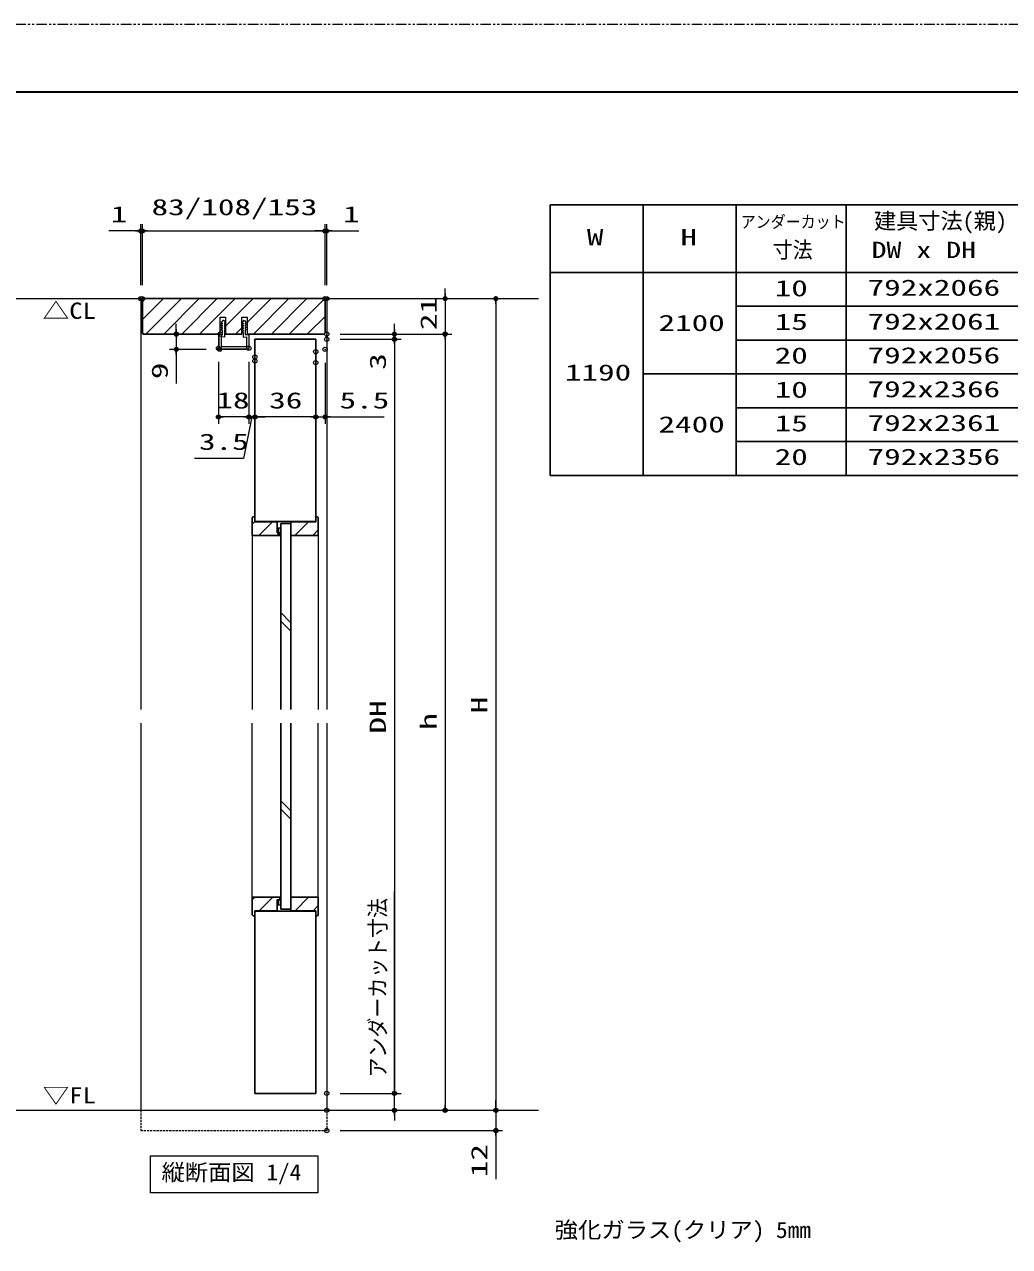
# Model space of a CAD drawing. Units: millimetres, scale not verified. Extents: x -1341 to 1306, y -607 to 607.
# Drawn here: x -801 to -219, y -129 to 594 of the extents above; entities that cross this region are included whole.
import ezdxf
from ezdxf.enums import TextEntityAlignment as Align

# ---------------------------------------------------------------- set-up
doc = ezdxf.new("R2010")
doc.units = ezdxf.units.MM
doc.header["$LTSCALE"] = 5
doc.header["$PDMODE"] = 32
doc.header["$PDSIZE"] = 2.5
doc.linetypes.add('USER1', pattern=[2.5, 1.25, -0.25, 0.25, -0.25, 0.25, -0.25])
doc.linetypes.add('USER2', pattern=[0.375, 0.25, -0.125])
for name, color, linetype, lineweight in [('0-1_線(黄)', 2, 'Continuous', 15), ('0-3_陰線', 4, 'USER1', 9), ('0-B_点線(水)', 6, 'USER2', 9), ('0-D_線(白)', 7, 'Continuous', 30), ('1-0_線(水)', 4, 'Continuous', 9), ('1-1_寸法線', 3, 'Continuous', 13), ('1-2_ハッチング', 6, 'Continuous', 9), ('1-4_DEFPOINTS', 7, 'Continuous', 5), ('1-5_0', 3, 'Continuous', 25), ('1-6_点線(黄)', 2, 'USER2', 15), ('1-7_図面枠', 7, 'Continuous', 35)]:
    doc.layers.add(name, color=color, linetype=linetype, lineweight=lineweight)
doc.styles.add('ＭＳ ゴシック', font='')
doc.styles.get('ＭＳ ゴシック').set_extended_font_data('MS Gothic')

# ---------------------------------------------------------------- blocks, each defined once
blk = doc.blocks.new('_DOT')
at = {"layer": '1-5_0'}
blk.add_line((-2.5, 0), (-5, 0), dxfattribs=at)
for points in [[(0, 0), (-2.5, 0), (-2.48, 0.313)], [(0, 0), (-2.48, -0.313), (-2.5, 0)], [(0, 0), (-2.48, 0.313), (-2.421, 0.622)], [(0, 0), (-2.421, -0.622), (-2.48, -0.313)], [(0, 0), (-2.421, 0.622), (-2.324, 0.92)], [(0, 0), (-2.324, -0.92), (-2.421, -0.622)], [(0, 0), (-2.324, 0.92), (-2.191, 1.204)], [(0, 0), (-2.191, -1.204), (-2.324, -0.92)], [(0, 0), (-2.191, 1.204), (-2.023, 1.469)], [(0, 0), (-2.023, -1.469), (-2.191, -1.204)], [(0, 0), (-2.023, 1.469), (-1.822, 1.711)], [(0, 0), (-1.822, -1.711), (-2.023, -1.469)], [(0, 0), (-1.822, 1.711), (-1.594, 1.926)], [(0, 0), (-1.594, -1.926), (-1.822, -1.711)], [(0, 0), (-1.594, 1.926), (-1.34, 2.111)], [(0, 0), (-1.34, -2.111), (-1.594, -1.926)], [(0, 0), (-1.34, 2.111), (-1.064, 2.262)], [(0, 0), (-1.064, -2.262), (-1.34, -2.111)], [(0, 0), (-1.064, 2.262), (-0.773, 2.378)], [(0, 0), (-0.773, -2.378), (-1.064, -2.262)], [(0, 0), (-0.773, 2.378), (-0.468, 2.456)], [(0, 0), (-0.468, -2.456), (-0.773, -2.378)], [(0, 0), (-0.468, 2.456), (-0.157, 2.495)], [(0, 0), (-0.157, -2.495), (-0.468, -2.456)], [(0, 0), (-0.157, 2.495), (0.157, 2.495)], [(0, 0), (0.157, -2.495), (-0.157, -2.495)], [(0, 0), (0.157, 2.495), (0.468, 2.456)], [(0, 0), (0.468, 2.456), (0.773, 2.378)], [(0, 0), (0.773, 2.378), (1.064, 2.262)], [(0, 0), (1.064, 2.262), (1.34, 2.111)], [(0, 0), (1.34, 2.111), (1.594, 1.926)], [(0, 0), (1.594, 1.926), (1.822, 1.711)], [(0, 0), (1.822, 1.711), (2.023, 1.469)], [(0, 0), (2.023, 1.469), (2.191, 1.204)], [(0, 0), (2.191, 1.204), (2.324, 0.92)], [(0, 0), (2.324, 0.92), (2.421, 0.622)], [(0, 0), (2.421, 0.622), (2.48, 0.313)], [(0, 0), (2.48, 0.313), (2.5, 0)], [(0, 0), (0.468, -2.456), (0.157, -2.495)], [(0, 0), (0.773, -2.378), (0.468, -2.456)], [(0, 0), (1.064, -2.262), (0.773, -2.378)], [(0, 0), (1.34, -2.111), (1.064, -2.262)], [(0, 0), (1.594, -1.926), (1.34, -2.111)], [(0, 0), (1.822, -1.711), (1.594, -1.926)], [(0, 0), (2.023, -1.469), (1.822, -1.711)], [(0, 0), (2.191, -1.204), (2.023, -1.469)], [(0, 0), (2.324, -0.92), (2.191, -1.204)], [(0, 0), (2.421, -0.622), (2.324, -0.92)], [(0, 0), (2.48, -0.313), (2.421, -0.622)], [(0, 0), (2.5, 0), (2.48, -0.313)]]:
    blk.add_solid(points, dxfattribs=at)

msp = doc.modelspace()

# ---------------------------------------------------------------- linework, layer by layer
at = {"layer": '0-1_線(黄)'}
for p, q in [((-1239.464, 431.848), (-497.423, 431.848)), ((-1239.464, -48.152), (-497.423, -48.152))]:
    msp.add_line(p, q, dxfattribs=at)
msp.add_lwpolyline([(-726.797, -75.151), (-627.719, -75.151), (-627.719, -96.986), (-726.797, -96.986)], close=True, dxfattribs=at)
at = {"layer": '0-3_陰線'}
msp.add_line((387.036, 594), (-1292.964, 594), dxfattribs=at)
at = {"layer": '0-B_点線(水)'}
for p, q in [((-651.826, 296.079), (-649.726, 296.079)), ((-651.826, 295.454), (-649.726, 295.454)), ((-651.826, 294.829), (-649.726, 294.829)), ((-651.826, 294.204), (-649.726, 294.204)), ((-651.826, 293.579), (-649.726, 293.579)), ((-651.826, 75.979), (-649.726, 75.979)), ((-651.826, 75.354), (-649.726, 75.354)), ((-651.826, 74.729), (-649.726, 74.729)), ((-651.826, 74.104), (-649.726, 74.104)), ((-651.826, 73.479), (-649.726, 73.479))]:
    msp.add_line(p, q, dxfattribs=at)
at = {"layer": '0-D_線(白)'}
for p, q in [((-490.409, 487.3), (-490.409, 327.3)), ((-490.409, 487.3), (249.591, 487.3)), ((-435.409, 487.3), (-435.409, 327.3)), ((-380.409, 487.3), (-380.409, 327.3)), ((-315.409, 487.3), (-315.409, 327.3)), ((-490.409, 447.3), (249.591, 447.3)), ((-731.526, 431.848), (-731.526, 411.348)), ((-731.526, 431.848), (-623.526, 431.848)), ((-623.526, 411.348), (-623.526, 431.848)), ((-380.409, 427.3), (-60.409, 427.3)), ((-731.026, 410.848), (-731.526, 411.348)), ((-731.026, 410.848), (-685.526, 410.848)), ((-682.326, 410.848), (-672.726, 410.848)), ((-669.526, 410.848), (-624.026, 410.848)), ((-623.526, 411.348), (-624.026, 410.848)), ((-380.409, 407.3), (-60.409, 407.3)), ((-435.409, 387.3), (194.591, 387.3)), ((-380.409, 367.3), (-60.409, 367.3)), ((-380.409, 347.3), (-60.409, 347.3)), ((-490.409, 327.3), (249.591, 327.3)), ((-666.026, 302.85), (-666.526, 302.35)), ((-666.026, 302.85), (-665.026, 302.85)), ((-649.726, 188.845), (-649.726, 298.85)), ((-649.726, 298.85), (-643.726, 298.85)), ((-643.726, 188.845), (-643.726, 298.85)), ((-629.026, 302.85), (-628.026, 302.85)), ((-627.526, 302.35), (-628.026, 302.85)), ((-650.326, 293.35), (-650.326, 291.85)), ((-649.726, 70.845), (-649.726, 180.85)), ((-650.326, 76.345), (-651.826, 76.345)), ((-651.826, 76.345), (-651.826, 69.845)), ((-666.526, 67.345), (-666.026, 66.845)), ((-666.026, 66.845), (-665.026, 66.845)), ((-665.026, 69.845), (-651.826, 69.845)), ((-629.026, 66.845), (-628.026, 66.845)), ((-627.526, 67.345), (-628.026, 66.845))]:
    msp.add_line(p, q, dxfattribs=at)
msp.add_lwpolyline([(-665.026, 300.1), (-629.026, 300.1), (-629.026, 407.848), (-665.026, 407.848)], close=True, dxfattribs=at)
for points in [[(-650.326, 291.85), (-666.526, 291.85), (-666.526, 302.35)], [(-665.026, 302.85), (-665.026, 299.85), (-651.826, 299.85)], [(-650.326, 293.35), (-651.826, 293.35), (-651.826, 299.85)], [(-650.326, 293.35), (-651.826, 293.35), (-651.826, 296.35)], [(-629.026, 302.85), (-629.026, 299.85), (-643.726, 299.85)], [(-627.526, 302.35), (-627.526, 291.85), (-643.726, 291.85), (-643.726, 299.85)], [(-649.726, 70.845), (-643.726, 70.845), (-643.726, 180.85)], [(-650.326, 76.345), (-650.326, 77.845), (-666.526, 77.845), (-666.526, 67.345)], [(-650.326, 76.345), (-651.826, 76.345), (-651.826, 73.345)], [(-627.526, 67.345), (-627.526, 77.845), (-643.726, 77.845), (-643.726, 69.845)], [(-665.026, 69.595), (-629.026, 69.595), (-629.026, -38.152), (-665.026, -38.152), (-665.026, 69.845)], [(-629.026, 66.845), (-629.026, 69.845), (-643.726, 69.845)]]:
    msp.add_lwpolyline(points, dxfattribs=at)
at = {"layer": '1-0_線(水)'}
for p, q in [((-732.526, 431.848), (-732.526, 188.845)), ((-622.526, 431.848), (-622.526, 188.845)), ((-651.826, 296.35), (-649.726, 296.35)), ((-666.526, 291.85), (-666.526, 188.845)), ((-650.326, 293.35), (-649.726, 293.35)), ((-627.526, 291.85), (-627.526, 188.845)), ((-643.726, 240.156), (-649.726, 246.156)), ((-643.726, 235.156), (-649.726, 241.156)), ((-732.526, 180.85), (-732.526, -48.152)), ((-666.526, 77.845), (-666.526, 180.85)), ((-627.526, 77.845), (-627.526, 180.85)), ((-622.526, 180.85), (-622.526, -48.152)), ((-643.726, 128.932), (-649.726, 134.932)), ((-643.726, 123.932), (-649.726, 129.932)), ((-651.826, 73.345), (-649.726, 73.345)), ((-650.326, 76.345), (-649.726, 76.345))]:
    msp.add_line(p, q, dxfattribs=at)
at = {"layer": '1-1_寸法線'}
for p, q in [((-735.526, 471.848), (-751.407, 471.848)), ((-732.526, 439.848), (-732.526, 475.848)), ((-731.526, 471.848), (-732.526, 471.848)), ((-731.526, 439.848), (-731.526, 475.848)), ((-731.526, 439.848), (-731.526, 475.848)), ((-728.526, 471.848), (-626.526, 471.848)), ((-728.526, 471.848), (-725.526, 471.848)), ((-626.526, 471.848), (-629.526, 471.848)), ((-623.526, 439.848), (-623.526, 475.848)), ((-623.526, 439.848), (-623.526, 475.848)), ((-623.526, 471.848), (-622.526, 471.848)), ((-622.526, 439.848), (-622.526, 475.848)), ((-619.526, 471.848), (-603.645, 471.848)), ((-552.526, 434.848), (-552.526, 437.848)), ((-614.526, 431.848), (-518.526, 431.848)), ((-614.526, 431.848), (-548.526, 431.848)), ((-552.526, 431.848), (-552.526, 410.848)), ((-522.526, 428.848), (-522.526, -45.152)), ((-711.485, 413.848), (-711.485, 416.848)), ((-683.976, 418.852), (-685.076, 417.363)), ((-685.076, 417.363), (-684.326, 417.363)), ((-684.326, 416.863), (-685.076, 416.063)), ((-685.076, 416.063), (-684.326, 416.063)), ((-684.326, 415.563), (-685.076, 414.763)), ((-685.076, 414.763), (-684.326, 414.763)), ((-684.326, 414.263), (-685.076, 413.463)), ((-685.076, 413.463), (-684.326, 413.463)), ((-684.341, 413.463), (-684.341, 410.546)), ((-684.326, 417.363), (-684.326, 416.863)), ((-684.326, 416.063), (-684.326, 415.563)), ((-684.326, 414.763), (-684.326, 414.263)), ((-683.376, 418.852), (-683.976, 418.852)), ((-683.376, 418.852), (-682.276, 417.363)), ((-683.026, 417.363), (-683.026, 416.863)), ((-682.276, 417.363), (-683.026, 417.363)), ((-683.026, 416.863), (-682.276, 416.063)), ((-683.026, 416.063), (-683.026, 415.563)), ((-682.276, 416.063), (-683.026, 416.063)), ((-683.026, 415.563), (-682.276, 414.763)), ((-683.026, 414.763), (-683.026, 414.263)), ((-682.276, 414.763), (-683.026, 414.763)), ((-683.026, 414.263), (-682.276, 413.463)), ((-683.026, 413.463), (-683.026, 412.676)), ((-682.276, 413.463), (-683.026, 413.463)), ((-682.372, 411.86), (-683.026, 412.676)), ((-671.676, 418.852), (-672.776, 417.363)), ((-672.776, 417.363), (-672.026, 417.363)), ((-672.026, 416.863), (-672.776, 416.063)), ((-672.776, 416.063), (-672.026, 416.063)), ((-672.026, 415.563), (-672.776, 414.763)), ((-672.776, 414.763), (-672.026, 414.763)), ((-672.026, 414.263), (-672.776, 413.463)), ((-672.776, 413.463), (-672.026, 413.463)), ((-672.681, 411.86), (-672.026, 412.676)), ((-672.026, 417.363), (-672.026, 416.863)), ((-672.026, 416.063), (-672.026, 415.563)), ((-672.026, 414.763), (-672.026, 414.263)), ((-672.026, 413.463), (-672.026, 412.676)), ((-671.676, 418.852), (-671.076, 418.852)), ((-671.076, 418.852), (-669.976, 417.363)), ((-670.726, 417.363), (-670.726, 416.863)), ((-669.976, 417.363), (-670.726, 417.363)), ((-670.726, 416.863), (-669.976, 416.063)), ((-670.726, 416.063), (-670.726, 415.563)), ((-669.976, 416.063), (-670.726, 416.063)), ((-670.726, 415.563), (-669.976, 414.763)), ((-670.726, 414.763), (-670.726, 414.263)), ((-669.976, 414.763), (-670.726, 414.763)), ((-670.726, 414.263), (-669.976, 413.463)), ((-670.726, 413.463), (-670.726, 410.546)), ((-669.976, 413.463), (-670.726, 413.463)), ((-582.526, 413.848), (-582.526, 416.848)), ((-693.526, 410.848), (-715.485, 410.848)), ((-711.485, 410.848), (-711.485, 401.852)), ((-686.526, 410.552), (-686.526, 402.552)), ((-686.376, 410.552), (-686.376, 402.552)), ((-684.326, 410.546), (-686.22, 410.702)), ((-685.724, 410.792), (-686.214, 410.848)), ((-683.026, 409.141), (-685.026, 409.303)), ((-685.026, 409.303), (-685.026, 403.352)), ((-683.026, 411.86), (-683.026, 409.136)), ((-683.019, 411.86), (-682.372, 411.86)), ((-672.034, 411.86), (-672.681, 411.86)), ((-672.026, 411.86), (-672.026, 409.136)), ((-670.726, 410.546), (-668.832, 410.702)), ((-669.328, 410.792), (-668.838, 410.848)), ((-668.676, 410.552), (-668.676, 402.552)), ((-668.526, 410.552), (-668.526, 402.552)), ((-614.526, 410.848), (-548.526, 410.848)), ((-614.526, 410.848), (-548.526, 410.848)), ((-614.526, 410.848), (-578.526, 410.848)), ((-614.526, 407.848), (-578.526, 407.848)), ((-614.526, 407.848), (-578.526, 407.848)), ((-582.526, 410.848), (-582.526, 407.848)), ((-582.526, 404.848), (-582.526, 387.181)), ((-582.526, 404.848), (-582.526, -35.152)), ((-552.526, 407.848), (-552.526, 404.848)), ((-552.526, 407.848), (-552.526, -45.152)), ((-693.826, 401.852), (-715.485, 401.852)), ((-711.485, 398.852), (-711.485, 381.661)), ((-669.226, 402.002), (-685.826, 402.002)), ((-669.226, 401.852), (-685.826, 401.852)), ((-686.526, 394.548), (-686.526, 357.852)), ((-668.526, 394.548), (-668.526, 357.852)), ((-668.526, 394.548), (-668.526, 357.852)), ((-629.026, 392.44), (-629.026, 357.852)), ((-623.526, 393.852), (-623.526, 357.852)), ((-665.026, 389.269), (-665.026, 357.852)), ((-665.026, 386.99), (-665.026, 357.852)), ((-629.026, 385.954), (-629.026, 357.852)), ((-671.526, 361.852), (-683.526, 361.852)), ((-671.526, 361.852), (-674.526, 361.852)), ((-665.026, 361.852), (-668.526, 361.852)), ((-665.026, 361.852), (-668.526, 361.852)), ((-662.026, 361.852), (-659.026, 361.852)), ((-632.026, 361.852), (-662.026, 361.852)), ((-632.026, 361.852), (-635.026, 361.852)), ((-629.026, 361.852), (-623.526, 361.852)), ((-620.526, 361.852), (-588.574, 361.852)), ((-582.526, -35.152), (-582.526, 81.181)), ((-614.526, -38.152), (-578.526, -38.152)), ((-614.526, -38.152), (-578.526, -38.152)), ((-582.526, -48.152), (-582.526, -38.152)), ((-522.526, -45.152), (-522.526, -42.152)), ((-614.526, -48.152), (-518.526, -48.152)), ((-614.526, -48.152), (-548.526, -48.152)), ((-614.526, -48.152), (-518.526, -48.152)), ((-614.526, -48.152), (-578.526, -48.152)), ((-522.526, -48.152), (-522.526, -60.152)), ((-582.526, -51.152), (-582.526, -54.152)), ((-614.526, -60.152), (-518.526, -60.152)), ((-522.526, -63.152), (-522.526, -88.914))]:
    msp.add_line(p, q, dxfattribs=at)
for points in [[(-685.526, 410.848), (-685.526, 420.848), (-682.326, 420.848), (-682.326, 410.848)], [(-672.726, 410.848), (-672.726, 420.848), (-669.526, 420.848), (-669.526, 410.848)], [(-672.026, 409.136), (-670.026, 409.303), (-670.026, 403.352), (-685.026, 403.352)], [(-666.776, 361.852), (-671.666, 337.385), (-700.618, 337.385)]]:
    msp.add_lwpolyline(points, dxfattribs=at)
for centre, radius, start, end in [((-686.229, 410.551), 0.297, 87.06489, 179.87876), ((-686.226, 410.552), 0.15, 87.72528, 180), ((-668.823, 410.551), 0.297, 0.12124, 92.93511), ((-668.826, 410.552), 0.15, 0, 92.27472), ((-685.826, 402.552), 0.7, 180, 270), ((-685.826, 402.552), 0.55, 180, 270), ((-669.226, 402.552), 0.55, 270, 0), ((-669.226, 402.552), 0.7, 270, 0)]:
    msp.add_arc(centre, radius, start, end, dxfattribs=at)
at = {"layer": '1-2_ハッチング'}
for p, q in [((-731.526, 430.034), (-729.713, 431.848)), ((-731.526, 419.427), (-719.106, 431.848)), ((-729.499, 410.848), (-708.499, 431.848)), ((-718.893, 410.848), (-697.893, 431.848)), ((-708.286, 410.848), (-687.286, 431.848)), ((-697.68, 410.848), (-676.68, 431.848)), ((-682.326, 415.594), (-666.073, 431.848)), ((-669.526, 417.788), (-655.466, 431.848)), ((-665.86, 410.848), (-644.86, 431.848)), ((-655.253, 410.848), (-634.253, 431.848)), ((-644.647, 410.848), (-623.647, 431.848)), ((-634.04, 410.848), (-623.526, 421.361)), ((-687.073, 410.848), (-685.526, 412.394)), ((-676.466, 410.848), (-672.726, 414.588)), ((-666.526, 298.522), (-665.026, 300.022)), ((-662.591, 291.85), (-654.591, 299.85)), ((-641.378, 291.85), (-633.378, 299.85)), ((-651.984, 291.85), (-650.526, 293.309)), ((-630.771, 291.85), (-627.526, 295.095)), ((-666.526, 76.363), (-665.045, 77.845)), ((-662.438, 69.845), (-654.438, 77.845)), ((-641.225, 69.845), (-633.225, 77.845)), ((-630.618, 69.845), (-627.526, 72.937)), ((-665.438, 66.845), (-665.026, 67.257)), ((-651.832, 69.845), (-651.826, 69.85))]:
    msp.add_line(p, q, dxfattribs=at)
at = {"layer": '1-4_DEFPOINTS'}
for p in [(-731.526, 471.848), (-623.526, 471.848), (-732.526, 431.848), (-731.526, 431.848), (-623.526, 431.848), (-622.526, 431.848), (-622.526, 431.848), (-711.485, 410.848), (-685.526, 410.848), (-622.526, 410.848), (-552.526, 410.848), (-622.526, 407.848), (-582.526, 407.848), (-686.526, 402.548), (-685.826, 401.852), (-668.526, 402.548), (-668.526, 402.548), (-665.026, 397.269), (-629.026, 400.44), (-623.526, 401.852), (-665.026, 394.99), (-629.026, 393.954), (-686.526, 361.852), (-668.526, 361.852), (-665.026, 361.852), (-629.026, 361.852), (-622.526, -38.152), (-582.526, -38.152), (-622.526, -48.152), (-582.526, -48.152), (-552.526, -48.152), (-522.526, -48.152), (-622.526, -60.152), (-522.526, -60.152)]:
    msp.add_point(p, dxfattribs=at)
at = {"layer": '1-6_点線(黄)'}
for p, q in [((-732.526, -48.152), (-732.526, -60.152)), ((-622.526, -48.152), (-622.526, -60.152)), ((-732.526, -60.152), (-622.526, -60.152))]:
    msp.add_line(p, q, dxfattribs=at)
at = {"layer": '1-7_図面枠'}
msp.add_lwpolyline([(-1252.964, -554), (347.036, -554), (347.036, 554), (-1252.964, 554)], close=True, dxfattribs=at)

# ---------------------------------------------------------------- block references
at = {"layer": '1-1_寸法線', "xscale": 0.6, "yscale": 0.6}
for p in [(-732.526, 471.848), (-623.526, 471.848), (-623.526, 471.848), (-668.526, 361.852), (-668.526, 361.852), (-629.026, 361.852), (-629.026, 361.852)]:
    msp.add_blockref('_DOT', p, dxfattribs=at)
for p, rotation in [((-731.526, 471.848), 180), ((-731.526, 471.848), 180), ((-622.526, 471.848), 180), ((-552.526, 431.848), 270), ((-522.526, 431.848), 90), ((-711.485, 410.848), 270), ((-582.526, 410.848), 270), ((-552.526, 410.848), 90), ((-552.526, 410.848), 90), ((-582.526, 407.848), 90), ((-582.526, 407.848), 90), ((-711.485, 401.852), 90), ((-686.526, 361.852), 180), ((-665.026, 361.852), 180), ((-665.026, 361.852), 180), ((-623.526, 361.852), 180), ((-582.526, -38.152), 270), ((-582.526, -38.152), 270), ((-582.526, -48.152), 90), ((-552.526, -48.152), 270), ((-522.526, -48.152), 270), ((-522.526, -48.152), 270), ((-522.526, -60.152), 90)]:
    msp.add_blockref('_DOT', p, dxfattribs=dict(at, rotation=rotation))

# ---------------------------------------------------------------- texts
at = {"layer": '0-1_線(黄)', "style": 'ＭＳ ゴシック'}
for s, height, width, p in [('アンダーカット', 7.216, 0.9, (-377.776, 471.512)), ('W', 9.604, 1.5, (-468.719, 460.456)), ('H', 9.604, 1.5, (-413.358, 460.456)), ('寸法', 9.604, 0.9, (-358.811, 452.99)), ('DW x DH', 9.604, 1.35, (-300.399, 452.99)), ('10', 9.604, 1.5, (-357.673, 430.33)), ('792x2066', 9.604, 1.5, (-302.769, 430.642)), ('△CL', 9.621, 1.2, (-790.508, 416.997)), ('2100', 9.604, 1.5, (-426.371, 409.799)), ('15', 9.604, 1.5, (-357.673, 410.464)), ('792x2061', 9.604, 1.5, (-302.769, 410.642)), ('20', 9.604, 1.5, (-357.673, 390.531)), ('792x2056', 9.604, 1.5, (-302.769, 390.642)), ('1190', 9.604, 1.5, (-481.714, 380.503)), ('10', 9.604, 1.5, (-357.673, 370.33)), ('792x2366', 9.604, 1.5, (-302.769, 370.642)), ('2400', 9.604, 1.5, (-426.371, 349.799)), ('15', 9.604, 1.5, (-357.673, 350.464)), ('792x2361', 9.604, 1.5, (-302.769, 350.642)), ('20', 9.604, 1.5, (-357.673, 330.531)), ('792x2356', 9.604, 1.5, (-302.769, 330.642)), ('▽FL', 9.621, 1.2, (-790.508, -47.003)), ('縦断面図 1/4', 9.621, 1.05, (-720.213, -92.529))]:
    msp.add_text(s, height=height, dxfattribs=dict(at, width=width)).set_placement(p, align=Align.BOTTOM_LEFT)
msp.add_text('建具寸法(親)', height=9.604, dxfattribs=at).set_placement((-298.947, 470.125), align=Align.BOTTOM_LEFT)
at = {"layer": '1-1_寸法線', "style": 'ＭＳ ゴシック'}
for s, height, width, p in [('83/108/153', 9.604, 1.5, (-726.098, 478.283)), ('1', 9.604, 1.5, (-750.264, 473.997)), ('1', 9.604, 1.5, (-612.883, 473.997)), ('18', 9.604, 1.5, (-687.764, 364.001)), ('36', 9.604, 1.5, (-656.55, 364.001)), ('5.5', 9.604, 1.5, (-614.955, 364.001)), ('3.5', 9.604, 1.5, (-698.047, 339.534)), ('強化ガラス(クリア) 5mm', 9.621, 1.05, (-487.726, -126.571))]:
    msp.add_text(s, height=height, dxfattribs=dict(at, width=width)).set_placement(p, align=Align.BOTTOM_LEFT)
for s, width, p in [('21', 1.5, (-554.676, 413.252)), ('3', 1.5, (-584.676, 389.752)), ('9', 1.5, (-713.635, 384.233)), ('H', 1.5, (-524.676, 186.61)), ('DH', 1.5, (-584.676, 174.61)), ('h', 1.5, (-554.676, 176.824)), ('アンダーカット寸法', 0.9, (-584.676, -28.741)), ('12', 1.5, (-524.676, -87.771))]:
    msp.add_text(s, height=9.604, rotation=90, dxfattribs=dict(at, width=width)).set_placement(p, align=Align.BOTTOM_LEFT)

doc.saveas('drawing.dxf')
